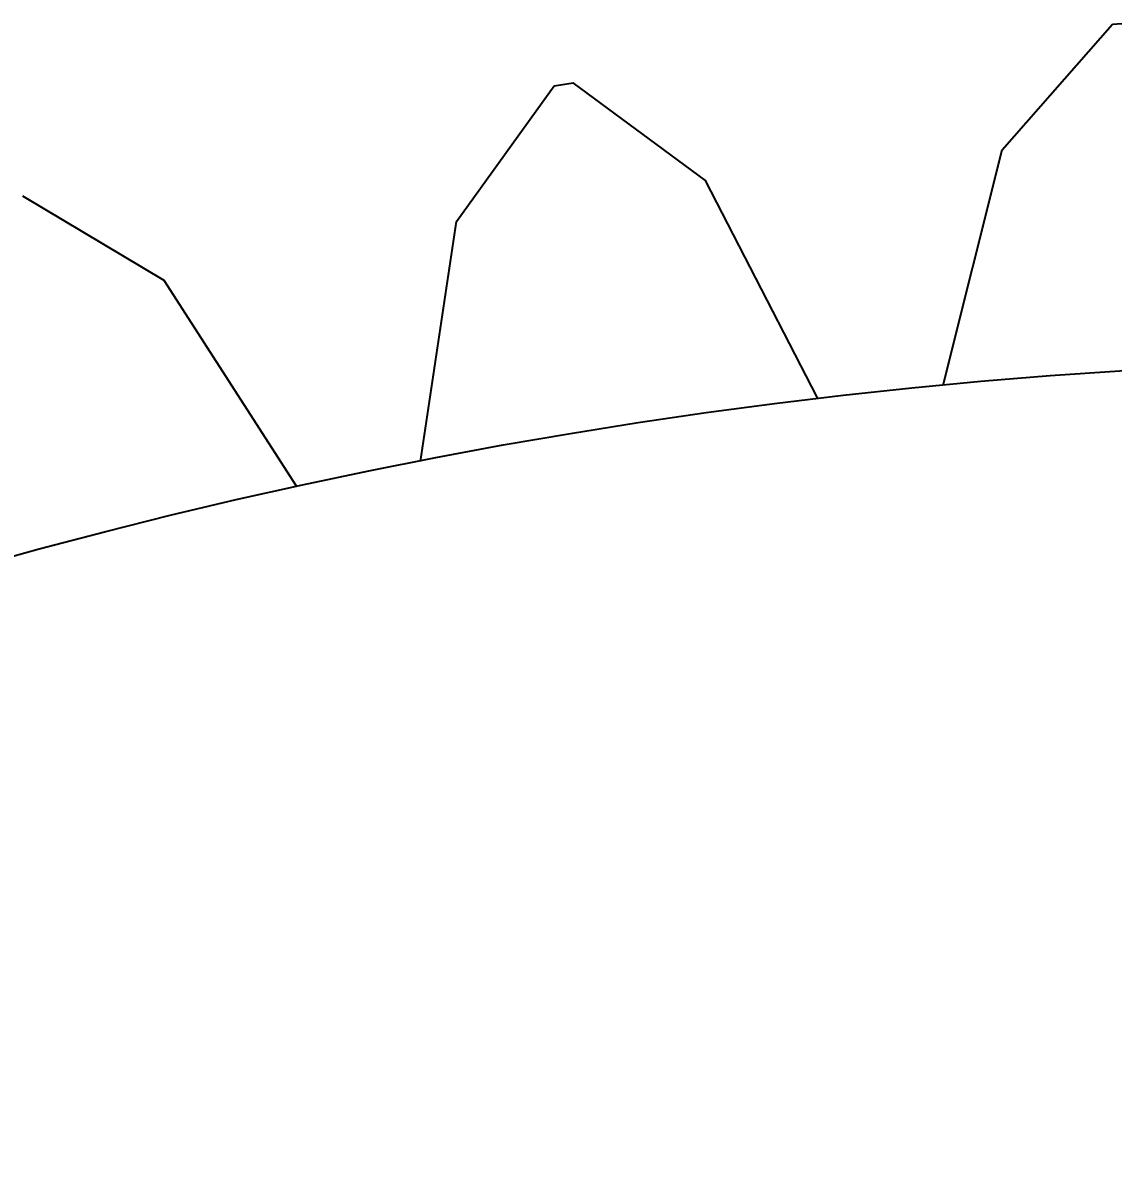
# Model space of a CAD drawing. Extents: x -381 to 213, y -63 to 250.
# Drawn here: x 58.62 to 71.09, y 202.5 to 215.58 of the extents above; entities that cross this region are included whole.
import ezdxf

# ---------------------------------------------------------------- set-up
doc = ezdxf.new("R2010")
doc.units = 0
doc.header["$MEASUREMENT"] = 0
doc.linetypes.add('K5LT_BASIC', pattern=[0])
doc.linetypes.add('K5LT_THIN', pattern=[0])
doc.layers.add('Системный слой', color=7, linetype='Continuous')
doc.styles.add('K5_DIMSTYLE', font='win_eskd.shx', dxfattribs={"width": 0.7, "oblique": 15, "bigfont": 'b_eskd.shx'})
doc.styles.add('K5_TEXTSTYLE', font='win_eskd.shx', dxfattribs={"width": 0.7, "oblique": 15, "bigfont": 'b_eskd.shx'})
doc.dimstyles.new('K5_DIMSTYLE14', dxfattribs={"dimtxt": 5, "dimasz": 1, "dimexe": 2, "dimexo": 0, "dimgap": 1, "dimtad": 1, "dimtxsty": 'K5_DIMSTYLE', "dimblk1": 'K5_OUTSIDE', "dimblk2": 'K5_OUTSIDE', "dimsah": 1, "dimcen": 5, "dimdle": 5, "dimclrd": 7, "dimclre": 7, "dimclrt": 7, "dimadec": 0, "dimazin": 0, "dimtfac": 0.666, "dimtdec": 4, "dimtmove": 0, "dimatfit": 3, "dimfxl": 0, "dimtvp": 1, "dimtolj": 1, "dimtzin": 0, "dimarcsym": 0})

# ---------------------------------------------------------------- blocks, each defined once
blk = doc.blocks.new('*D')
at = {"layer": 'Системный слой', "color": 7, "linetype": 'K5LT_THIN'}
for p, q in [((-149.074, 155.368), (-149.074, 203.891)), ((121.111, 135.447), (121.111, 203.891)), ((-149.074, 201.891), (-144.074, 202.549)), ((-144.074, 202.549), (-144.574, 201.891)), ((116.611, 201.891), (116.111, 202.549)), ((116.111, 202.549), (121.111, 201.891)), ((-144.074, 201.233), (-149.074, 201.891)), ((-149.074, 201.891), (121.111, 201.891)), ((-144.574, 201.891), (-144.074, 201.233)), ((121.111, 201.891), (116.111, 201.233)), ((116.111, 201.233), (116.611, 201.891)), ((-62.851, 194.699), (-160.397, 194.699)), ((-159.056, 189.699), (-158.397, 194.699)), ((-158.397, 194.699), (-157.739, 189.699)), ((-158.397, 194.699), (-158.397, 109.096)), ((-158.397, 190.199), (-159.056, 189.699)), ((-157.739, 189.699), (-158.397, 190.199)), ((-158.397, 109.096), (-159.056, 114.096)), ((-159.056, 114.096), (-158.397, 113.596)), ((-158.397, 113.596), (-157.739, 114.096)), ((-157.739, 114.096), (-158.397, 109.096)), ((-51.176, 109.096), (-160.397, 109.096))]:
    blk.add_line(p, q, dxfattribs=at)
at = {"layer": 'Системный слой'}
for points in [[(-144.574, 201.891), (-144.074, 202.549), (-149.074, 201.891), (-144.574, 201.891)], [(121.111, 201.891), (116.611, 201.891), (116.111, 202.549), (121.111, 201.891)], [(-144.074, 201.233), (-144.574, 201.891), (-149.074, 201.891), (-144.074, 201.233)], [(116.611, 201.891), (121.111, 201.891), (116.111, 201.233), (116.611, 201.891)], [(-158.397, 190.199), (-158.397, 194.699), (-159.056, 189.699), (-158.397, 190.199)], [(-157.739, 189.699), (-158.397, 194.699), (-158.397, 190.199), (-157.739, 189.699)], [(-158.397, 109.096), (-158.397, 113.596), (-159.056, 114.096), (-158.397, 109.096)], [(-158.397, 109.096), (-157.739, 114.096), (-158.397, 113.596), (-158.397, 109.096)]]:
    blk.add_solid(points, dxfattribs=at)
at = {"layer": 'Системный слой', "color": 7, "style": 'K5_TEXTSTYLE', "oblique": 20, "width": 0.7}
blk.add_text('270,18', height=5, dxfattribs=at).set_placement((-22.637, 204.426))
blk.add_text('85,6', height=5, rotation=90, dxfattribs=at).set_placement((-160.932, 145.981))
blk = doc.blocks.new('K5_OUTSIDE')
at = {"color": 7, "linetype": 'K5LT_THIN'}
for p, q in [((0, 0), (-5, 0.658)), ((-5, 0.658), (-4.5, 0)), ((0, 0), (-7, 0)), ((-4.5, 0), (-5, -0.658)), ((-5, -0.658), (0, 0))]:
    blk.add_line(p, q, dxfattribs=at)
for points in [[(0, 0), (-4.5, 0), (-5, 0.658), (0, 0)], [(-4.5, 0), (0, 0), (-5, -0.658), (-4.5, 0)]]:
    blk.add_solid(points)
blk = doc.blocks.new('*U')
at = {"layer": 'Системный слой', "color": 5, "linetype": 'K5LT_BASIC'}
for p, q in [((89.916, 72.352), (90.133, 72.365)), ((89.916, 72.352), (90.133, 72.365)), ((83.53, 71.647), (83.744, 71.681)), ((83.53, 71.647), (83.744, 71.681))]:
    blk.add_line(p, q, dxfattribs=at)
for points in [[(87.978, 68.223), (88.653, 70.914), (89.916, 72.352)], [(87.978, 68.223), (88.653, 70.914), (89.916, 72.352)], [(81.999, 67.35), (82.411, 70.094), (83.53, 71.647)], [(81.999, 67.35), (82.411, 70.094), (83.53, 71.647)], [(86.541, 68.078), (85.259, 70.564), (83.744, 71.681)], [(86.541, 68.078), (85.259, 70.564), (83.744, 71.681)], [(80.582, 67.067), (79.067, 69.418), (77.451, 70.383)], [(80.582, 67.067), (79.067, 69.418), (77.451, 70.383)]]:
    blk.add_lwpolyline(points, dxfattribs=at)
blk = doc.blocks.new('*F')
at = {"layer": 'Системный слой', "color": 5, "linetype": 'K5LT_BASIC'}
blk.add_circle((94.013, 5.981), 62.534, dxfattribs=at)
blk.add_circle((94.013, 5.981), 62.534, dxfattribs=at)
at = {"layer": 'Системный слой'}
blk.add_blockref('*U', (0, 0), dxfattribs=at)
blk.add_blockref('*U', (0, 0), dxfattribs=at)
blk.add_blockref('*U', (0, 0), dxfattribs=at)
blk.add_blockref('*U', (0, 0), dxfattribs=at)
blk.add_blockref('*U', (0, 0), dxfattribs=at)
blk.add_blockref('*U', (0, 0), dxfattribs=at)
blk.add_blockref('*U', (0, 0), dxfattribs=at)
blk.add_blockref('*U', (0, 0), dxfattribs=at)
blk.add_blockref('*U', (0, 0), dxfattribs=at)
blk.add_blockref('*U', (0, 0), dxfattribs=at)
blk.add_blockref('*U', (0, 0), dxfattribs=at)
blk.add_blockref('*U', (0, 0), dxfattribs=at)
blk.add_blockref('*U', (0, 0), dxfattribs=at)
blk.add_blockref('*U', (0, 0), dxfattribs=at)
blk.add_blockref('*U', (0, 0), dxfattribs=at)
blk.add_blockref('*U', (0, 0), dxfattribs=at)
blk.add_blockref('*U', (0, 0), dxfattribs=at)
blk.add_blockref('*U', (0, 0), dxfattribs=at)
blk.add_blockref('*U', (0, 0), dxfattribs=at)
blk.add_blockref('*U', (0, 0), dxfattribs=at)
blk.add_blockref('*U', (0, 0), dxfattribs=at)
blk.add_blockref('*U', (0, 0), dxfattribs=at)
blk.add_blockref('*U', (0, 0), dxfattribs=at)
blk.add_blockref('*U', (0, 0), dxfattribs=at)
blk.add_blockref('*U', (0, 0), dxfattribs=at)
blk.add_blockref('*U', (0, 0), dxfattribs=at)
blk.add_blockref('*U', (0, 0), dxfattribs=at)
blk.add_blockref('*U', (0, 0), dxfattribs=at)
blk.add_blockref('*U', (0, 0), dxfattribs=at)
blk.add_blockref('*U', (0, 0), dxfattribs=at)
blk.add_blockref('*U', (0, 0), dxfattribs=at)
blk.add_blockref('*U', (0, 0), dxfattribs=at)
blk.add_blockref('*U', (0, 0), dxfattribs=at)
blk.add_blockref('*U', (0, 0), dxfattribs=at)
blk.add_blockref('*U', (0, 0), dxfattribs=at)
blk.add_blockref('*U', (0, 0), dxfattribs=at)
blk.add_blockref('*U', (0, 0), dxfattribs=at)
blk.add_blockref('*U', (0, 0), dxfattribs=at)
blk.add_blockref('*U', (0, 0), dxfattribs=at)
blk.add_blockref('*U', (0, 0), dxfattribs=at)
blk.add_blockref('*U', (0, 0), dxfattribs=at)
blk.add_blockref('*U', (0, 0), dxfattribs=at)
blk.add_blockref('*U', (0, 0), dxfattribs=at)
blk.add_blockref('*U', (0, 0), dxfattribs=at)
blk.add_blockref('*U', (0, 0), dxfattribs=at)
blk.add_blockref('*U', (0, 0), dxfattribs=at)
blk.add_blockref('*U', (0, 0), dxfattribs=at)
blk.add_blockref('*U', (0, 0), dxfattribs=at)
blk.add_blockref('*U', (0, 0), dxfattribs=at)
blk.add_blockref('*U', (0, 0), dxfattribs=at)
blk.add_blockref('*U', (0, 0), dxfattribs=at)
blk.add_blockref('*U', (0, 0), dxfattribs=at)
blk.add_blockref('*U', (0, 0), dxfattribs=at)
blk.add_blockref('*U', (0, 0), dxfattribs=at)
blk.add_blockref('*U', (0, 0), dxfattribs=at)
blk.add_blockref('*U', (0, 0), dxfattribs=at)
blk.add_blockref('*U', (0, 0), dxfattribs=at)
blk.add_blockref('*U', (0, 0), dxfattribs=at)
blk.add_blockref('*U', (0, 0), dxfattribs=at)
blk.add_blockref('*U', (0, 0), dxfattribs=at)
blk.add_blockref('*U', (0, 0), dxfattribs=at)
blk.add_blockref('*U', (0, 0), dxfattribs=at)
blk.add_blockref('*U', (0, 0), dxfattribs=at)
blk.add_blockref('*U', (0, 0), dxfattribs=at)
blk.add_blockref('*U', (0, 0), dxfattribs=at)
blk.add_blockref('*U', (0, 0), dxfattribs=at)
blk.add_blockref('*U', (0, 0), dxfattribs=at)
blk.add_blockref('*U', (0, 0), dxfattribs=at)
blk.add_blockref('*U', (0, 0), dxfattribs=at)
blk.add_blockref('*U', (0, 0), dxfattribs=at)
blk.add_blockref('*U', (0, 0), dxfattribs=at)
blk.add_blockref('*U', (0, 0), dxfattribs=at)
blk.add_blockref('*U', (0, 0), dxfattribs=at)
blk.add_blockref('*U', (0, 0), dxfattribs=at)
blk.add_blockref('*U', (0, 0), dxfattribs=at)
blk.add_blockref('*U', (0, 0), dxfattribs=at)
blk.add_blockref('*U', (0, 0), dxfattribs=at)
blk.add_blockref('*U', (0, 0), dxfattribs=at)
blk.add_blockref('*U', (0, 0), dxfattribs=at)
blk.add_blockref('*U', (0, 0), dxfattribs=at)
blk.add_blockref('*U', (0, 0), dxfattribs=at)
blk.add_blockref('*U', (0, 0), dxfattribs=at)
blk.add_blockref('*U', (0, 0), dxfattribs=at)
blk.add_blockref('*U', (0, 0), dxfattribs=at)
blk.add_blockref('*U', (0, 0), dxfattribs=at)
blk.add_blockref('*U', (0, 0), dxfattribs=at)
blk.add_blockref('*U', (0, 0), dxfattribs=at)
blk.add_blockref('*U', (0, 0), dxfattribs=at)
blk.add_blockref('*U', (0, 0), dxfattribs=at)
blk.add_blockref('*U', (0, 0), dxfattribs=at)
blk.add_blockref('*U', (0, 0), dxfattribs=at)
blk.add_blockref('*U', (0, 0), dxfattribs=at)
blk.add_blockref('*U', (0, 0), dxfattribs=at)
blk.add_blockref('*U', (0, 0), dxfattribs=at)
blk.add_blockref('*U', (0, 0), dxfattribs=at)
blk.add_blockref('*U', (0, 0), dxfattribs=at)
blk.add_blockref('*U', (0, 0), dxfattribs=at)
blk.add_blockref('*U', (0, 0), dxfattribs=at)
blk.add_blockref('*U', (0, 0), dxfattribs=at)
blk.add_blockref('*U', (0, 0), dxfattribs=at)
blk.add_blockref('*U', (0, 0), dxfattribs=at)
blk.add_blockref('*U', (0, 0), dxfattribs=at)
blk.add_blockref('*U', (0, 0), dxfattribs=at)
blk.add_blockref('*U', (0, 0), dxfattribs=at)
blk.add_blockref('*U', (0, 0), dxfattribs=at)
blk.add_blockref('*U', (0, 0), dxfattribs=at)
blk.add_blockref('*U', (0, 0), dxfattribs=at)
blk.add_blockref('*U', (0, 0), dxfattribs=at)
blk.add_blockref('*U', (0, 0), dxfattribs=at)
blk.add_blockref('*U', (0, 0), dxfattribs=at)
blk.add_blockref('*U', (0, 0), dxfattribs=at)
blk.add_blockref('*U', (0, 0), dxfattribs=at)
blk.add_blockref('*U', (0, 0), dxfattribs=at)
blk.add_blockref('*U', (0, 0), dxfattribs=at)
blk.add_blockref('*U', (0, 0), dxfattribs=at)
blk.add_blockref('*U', (0, 0), dxfattribs=at)
blk.add_blockref('*U', (0, 0), dxfattribs=at)
blk.add_blockref('*U', (0, 0), dxfattribs=at)
blk.add_blockref('*U', (0, 0), dxfattribs=at)
blk.add_blockref('*U', (0, 0), dxfattribs=at)
blk.add_blockref('*U', (0, 0), dxfattribs=at)
blk.add_blockref('*U', (0, 0), dxfattribs=at)
blk.add_blockref('*U', (0, 0), dxfattribs=at)
blk.add_blockref('*U', (0, 0), dxfattribs=at)
blk.add_blockref('*U', (0, 0), dxfattribs=at)
blk.add_blockref('*U', (0, 0), dxfattribs=at)
blk.add_blockref('*U', (0, 0), dxfattribs=at)
blk.add_blockref('*U', (0, 0), dxfattribs=at)
blk.add_blockref('*U', (0, 0), dxfattribs=at)
blk.add_blockref('*U', (0, 0), dxfattribs=at)
blk.add_blockref('*U', (0, 0), dxfattribs=at)
blk.add_blockref('*U', (0, 0), dxfattribs=at)
blk.add_blockref('*U', (0, 0), dxfattribs=at)
blk.add_blockref('*U', (0, 0), dxfattribs=at)
blk.add_blockref('*U', (0, 0), dxfattribs=at)
blk.add_blockref('*U', (0, 0), dxfattribs=at)
blk.add_blockref('*U', (0, 0), dxfattribs=at)
blk.add_blockref('*U', (0, 0), dxfattribs=at)
blk.add_blockref('*U', (0, 0), dxfattribs=at)
blk.add_blockref('*U', (0, 0), dxfattribs=at)
blk.add_blockref('*U', (0, 0), dxfattribs=at)
blk.add_blockref('*U', (0, 0), dxfattribs=at)
blk.add_blockref('*U', (0, 0), dxfattribs=at)
blk.add_blockref('*U', (0, 0), dxfattribs=at)
blk.add_blockref('*U', (0, 0), dxfattribs=at)
blk.add_blockref('*U', (0, 0), dxfattribs=at)
blk.add_blockref('*U', (0, 0), dxfattribs=at)
blk.add_blockref('*U', (0, 0), dxfattribs=at)
blk.add_blockref('*U', (0, 0), dxfattribs=at)
blk.add_blockref('*U', (0, 0), dxfattribs=at)
blk.add_blockref('*U', (0, 0), dxfattribs=at)
blk.add_blockref('*U', (0, 0), dxfattribs=at)
blk.add_blockref('*U', (0, 0), dxfattribs=at)
blk.add_blockref('*U', (0, 0), dxfattribs=at)
blk.add_blockref('*U', (0, 0), dxfattribs=at)
blk.add_blockref('*U', (0, 0), dxfattribs=at)
blk.add_blockref('*U', (0, 0), dxfattribs=at)
blk.add_blockref('*U', (0, 0), dxfattribs=at)
blk.add_blockref('*U', (0, 0), dxfattribs=at)
blk.add_blockref('*U', (0, 0), dxfattribs=at)
blk.add_blockref('*U', (0, 0), dxfattribs=at)
blk.add_blockref('*U', (0, 0), dxfattribs=at)
blk.add_blockref('*U', (0, 0), dxfattribs=at)
blk.add_blockref('*U', (0, 0), dxfattribs=at)
blk.add_blockref('*U', (0, 0), dxfattribs=at)
blk.add_blockref('*U', (0, 0), dxfattribs=at)
blk.add_blockref('*U', (0, 0), dxfattribs=at)
blk.add_blockref('*U', (0, 0), dxfattribs=at)
blk.add_blockref('*U', (0, 0), dxfattribs=at)
blk.add_blockref('*U', (0, 0), dxfattribs=at)
blk.add_blockref('*U', (0, 0), dxfattribs=at)
blk.add_blockref('*U', (0, 0), dxfattribs=at)
blk.add_blockref('*U', (0, 0), dxfattribs=at)
blk.add_blockref('*U', (0, 0), dxfattribs=at)
blk.add_blockref('*U', (0, 0), dxfattribs=at)
blk.add_blockref('*U', (0, 0), dxfattribs=at)
blk.add_blockref('*U', (0, 0), dxfattribs=at)
blk.add_blockref('*U', (0, 0), dxfattribs=at)
blk.add_blockref('*U', (0, 0), dxfattribs=at)
blk.add_blockref('*U', (0, 0), dxfattribs=at)
blk.add_blockref('*U', (0, 0), dxfattribs=at)
blk.add_blockref('*U', (0, 0), dxfattribs=at)
blk.add_blockref('*U', (0, 0), dxfattribs=at)
blk.add_blockref('*U', (0, 0), dxfattribs=at)
blk.add_blockref('*U', (0, 0), dxfattribs=at)
blk.add_blockref('*U', (0, 0), dxfattribs=at)
blk.add_blockref('*U', (0, 0), dxfattribs=at)
blk.add_blockref('*U', (0, 0), dxfattribs=at)
blk.add_blockref('*U', (0, 0), dxfattribs=at)
blk.add_blockref('*U', (0, 0), dxfattribs=at)
blk.add_blockref('*U', (0, 0), dxfattribs=at)
blk.add_blockref('*U', (0, 0), dxfattribs=at)
blk.add_blockref('*U', (0, 0), dxfattribs=at)
blk.add_blockref('*U', (0, 0), dxfattribs=at)
blk.add_blockref('*U', (0, 0), dxfattribs=at)
blk.add_blockref('*U', (0, 0), dxfattribs=at)
blk.add_blockref('*U', (0, 0), dxfattribs=at)
blk.add_blockref('*U', (0, 0), dxfattribs=at)
blk.add_blockref('*U', (0, 0), dxfattribs=at)
blk.add_blockref('*U', (0, 0), dxfattribs=at)
blk.add_blockref('*U', (0, 0), dxfattribs=at)
blk.add_blockref('*U', (0, 0), dxfattribs=at)
blk.add_blockref('*U', (0, 0), dxfattribs=at)
blk.add_blockref('*U', (0, 0), dxfattribs=at)
blk.add_blockref('*U', (0, 0), dxfattribs=at)
blk.add_blockref('*U', (0, 0), dxfattribs=at)
blk.add_blockref('*U', (0, 0), dxfattribs=at)

msp = doc.modelspace()

# ---------------------------------------------------------------- block references
at = {"layer": 'Системный слой'}
msp.add_blockref('*F', (-18.831, 143.216), dxfattribs=at)

# ---------------------------------------------------------------- dimensions: what is measured, and where the dimension line sits
dim = msp.add_linear_dim(base=(-149.0741, 201.8911), p1=(-149.0741, 155.3678), p2=(121.1107, 135.4469), dimstyle='K5_DIMSTYLE14', override={"dimpost": ' '}, dxfattribs=at)
dim.commit()
dim.dimension.update_dxf_attribs({"geometry": '*D', "text_midpoint": (-22.6366, 204.4257), "dimtype": 160})
dim = msp.add_linear_dim(base=(-158.397, 194.699), p1=(-62.851, 194.699), p2=(-51.176, 109.096), angle=90, dimstyle='K5_DIMSTYLE14', override={"dimpost": ' '}, dxfattribs=at)
dim.commit()
dim.dimension.update_dxf_attribs({"geometry": '*D', "text_midpoint": (-160.932, 145.981), "dimtype": 160})

doc.saveas('drawing.dxf')
